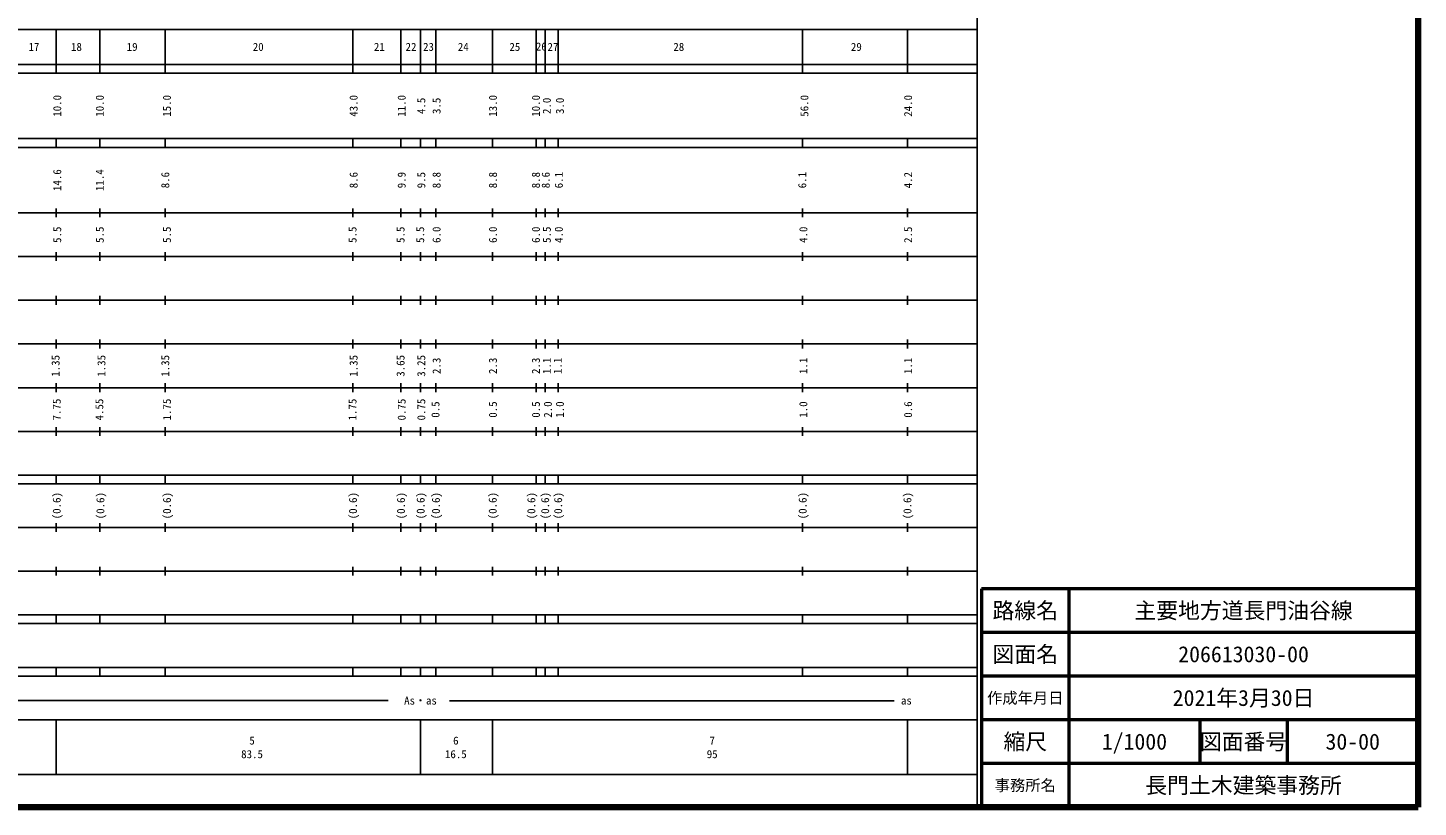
# Model space of a CAD drawing. Units: millimetres on the paper, enlarged 1000 times. Extents: x 40000 to 680000, y 20000 to 380000.
# Drawn here: x 361528 to 680000, y 20000 to 198357 of the extents above; entities that cross this region are included whole.
import ezdxf
from ezdxf.enums import TextEntityAlignment as Align

# ---------------------------------------------------------------- set-up
doc = ezdxf.new("R2010")
doc.units = ezdxf.units.MM
doc.header["$LTSCALE"] = 1000
for name, color, linetype, lineweight in [('M-TTL', 2, 'Continuous', 140), ('M-TTL-BAND', 7, 'Continuous', 25), ('M-TTL-FRAM', 2, 'Continuous', 50), ('M-TTL-LINE', 7, 'Continuous', 50), ('M-TTL-TXT', 7, 'Continuous', 13)]:
    doc.layers.add(name, color=color, linetype=linetype, lineweight=lineweight)
doc.styles.add('ＭＳ ゴシック', font='')
doc.styles.get('ＭＳ ゴシック').set_extended_font_data('MS Gothic')

msp = doc.modelspace()

# ---------------------------------------------------------------- linework, layer by layer
at = {"layer": 'M-TTL'}
for p, q in [((680000, 20000), (680000, 380000)), ((40000, 20000), (680000, 20000))]:
    msp.add_line(p, q, dxfattribs=at)
at = {"layer": 'M-TTL-BAND'}
for p, q in [((579000, 20000), (579000, 370000)), ((68000, 198000), (579000, 198000)), ((368000, 198000), (368000, 188000)), ((378000, 198000), (378000, 188000)), ((393000, 198000), (393000, 188000)), ((436000, 198000), (436000, 188000)), ((447000, 198000), (447000, 188000)), ((451500, 198000), (451500, 188000)), ((455000, 198000), (455000, 188000)), ((468000, 198000), (468000, 188000)), ((478000, 198000), (478000, 188000)), ((480000, 198000), (480000, 188000)), ((483000, 198000), (483000, 188000)), ((539000, 198000), (539000, 188000)), ((563000, 198000), (563000, 188000)), ((40000, 190000), (579000, 190000)), ((40000, 188000), (579000, 188000)), ((40000, 173000), (579000, 173000)), ((368000, 173000), (368000, 171000)), ((378000, 173000), (378000, 171000)), ((393000, 173000), (393000, 171000)), ((436000, 173000), (436000, 171000)), ((447000, 173000), (447000, 171000)), ((451500, 173000), (451500, 171000)), ((455000, 173000), (455000, 171000)), ((468000, 171000), (468000, 173000)), ((478000, 173000), (478000, 171000)), ((480000, 173000), (480000, 171000)), ((483000, 173000), (483000, 171000)), ((539000, 173000), (539000, 171000)), ((563000, 173000), (563000, 171000)), ((40000, 171000), (579000, 171000)), ((368000, 157000), (368000, 155000)), ((378000, 157000), (378000, 155000)), ((393000, 157000), (393000, 155000)), ((436000, 157000), (436000, 155000)), ((447000, 157000), (447000, 155000)), ((451500, 157000), (451500, 155000)), ((455000, 157000), (455000, 155000)), ((468000, 155000), (468000, 157000)), ((478000, 157000), (478000, 155000)), ((480000, 157000), (480000, 155000)), ((483000, 157000), (483000, 155000)), ((539000, 157000), (539000, 155000)), ((563000, 157000), (563000, 155000)), ((40000, 156000), (579000, 156000)), ((368000, 147000), (368000, 145000)), ((378000, 147000), (378000, 145000)), ((393000, 147000), (393000, 145000)), ((436000, 147000), (436000, 145000)), ((447000, 147000), (447000, 145000)), ((451500, 147000), (451500, 145000)), ((455000, 147000), (455000, 145000)), ((468000, 145000), (468000, 147000)), ((478000, 147000), (478000, 145000)), ((480000, 147000), (480000, 145000)), ((483000, 147000), (483000, 145000)), ((539000, 147000), (539000, 145000)), ((563000, 147000), (563000, 145000)), ((46000, 146000), (579000, 146000)), ((368000, 137000), (368000, 135000)), ((378000, 137000), (378000, 135000)), ((393000, 137000), (393000, 135000)), ((436000, 137000), (436000, 135000)), ((447000, 137000), (447000, 135000)), ((451500, 137000), (451500, 135000)), ((455000, 137000), (455000, 135000)), ((468000, 135000), (468000, 137000)), ((478000, 137000), (478000, 135000)), ((480000, 137000), (480000, 135000)), ((483000, 137000), (483000, 135000)), ((539000, 137000), (539000, 135000)), ((563000, 137000), (563000, 135000)), ((52000, 136000), (579000, 136000)), ((46000, 126000), (579000, 126000)), ((368000, 127000), (368000, 125000)), ((378000, 127000), (378000, 125000)), ((393000, 127000), (393000, 125000)), ((436000, 127000), (436000, 125000)), ((447000, 127000), (447000, 125000)), ((451500, 127000), (451500, 125000)), ((455000, 127000), (455000, 125000)), ((468000, 125000), (468000, 127000)), ((478000, 127000), (478000, 125000)), ((480000, 127000), (480000, 125000)), ((483000, 127000), (483000, 125000)), ((539000, 127000), (539000, 125000)), ((563000, 127000), (563000, 125000)), ((52000, 116000), (579000, 116000)), ((368000, 117000), (368000, 115000)), ((378000, 117000), (378000, 115000)), ((393000, 117000), (393000, 115000)), ((436000, 117000), (436000, 115000)), ((447000, 117000), (447000, 115000)), ((451500, 117000), (451500, 115000)), ((455000, 117000), (455000, 115000)), ((468000, 115000), (468000, 117000)), ((478000, 117000), (478000, 115000)), ((480000, 117000), (480000, 115000)), ((483000, 117000), (483000, 115000)), ((539000, 117000), (539000, 115000)), ((563000, 117000), (563000, 115000)), ((46000, 106000), (579000, 106000)), ((368000, 107000), (368000, 105000)), ((378000, 107000), (378000, 105000)), ((393000, 107000), (393000, 105000)), ((436000, 107000), (436000, 105000)), ((447000, 107000), (447000, 105000)), ((451500, 107000), (451500, 105000)), ((455000, 107000), (455000, 105000)), ((468000, 105000), (468000, 107000)), ((478000, 107000), (478000, 105000)), ((480000, 107000), (480000, 105000)), ((483000, 107000), (483000, 105000)), ((539000, 107000), (539000, 105000)), ((563000, 107000), (563000, 105000)), ((40000, 96000), (579000, 96000)), ((368000, 96000), (368000, 94000)), ((378000, 96000), (378000, 94000)), ((393000, 96000), (393000, 94000)), ((436000, 96000), (436000, 94000)), ((447000, 96000), (447000, 94000)), ((451500, 96000), (451500, 94000)), ((455000, 96000), (455000, 94000)), ((468000, 94000), (468000, 96000)), ((478000, 96000), (478000, 94000)), ((480000, 96000), (480000, 94000)), ((483000, 96000), (483000, 94000)), ((539000, 96000), (539000, 94000)), ((563000, 96000), (563000, 94000)), ((40000, 94000), (579000, 94000)), ((49000, 84000), (579000, 84000)), ((368000, 85000), (368000, 83000)), ((378000, 85000), (378000, 83000)), ((393000, 85000), (393000, 83000)), ((436000, 85000), (436000, 83000)), ((447000, 85000), (447000, 83000)), ((451500, 85000), (451500, 83000)), ((455000, 85000), (455000, 83000)), ((468000, 83000), (468000, 85000)), ((478000, 85000), (478000, 83000)), ((480000, 85000), (480000, 83000)), ((483000, 85000), (483000, 83000)), ((539000, 85000), (539000, 83000)), ((563000, 85000), (563000, 83000)), ((40000, 74000), (579000, 74000)), ((368000, 75000), (368000, 73000)), ((378000, 75000), (378000, 73000)), ((393000, 75000), (393000, 73000)), ((436000, 75000), (436000, 73000)), ((447000, 75000), (447000, 73000)), ((451500, 75000), (451500, 73000)), ((455000, 75000), (455000, 73000)), ((468000, 73000), (468000, 75000)), ((478000, 75000), (478000, 73000)), ((480000, 75000), (480000, 73000)), ((483000, 75000), (483000, 73000)), ((539000, 75000), (539000, 73000)), ((563000, 75000), (563000, 73000)), ((40000, 64000), (579000, 64000)), ((368000, 64000), (368000, 62000)), ((378000, 64000), (378000, 62000)), ((393000, 64000), (393000, 62000)), ((436000, 64000), (436000, 62000)), ((447000, 64000), (447000, 62000)), ((451500, 64000), (451500, 62000)), ((455000, 64000), (455000, 62000)), ((468000, 62000), (468000, 64000)), ((478000, 64000), (478000, 62000)), ((480000, 64000), (480000, 62000)), ((483000, 64000), (483000, 62000)), ((539000, 64000), (539000, 62000)), ((563000, 64000), (563000, 62000)), ((40000, 62000), (579000, 62000)), ((40000, 52000), (579000, 52000)), ((368000, 52000), (368000, 50000)), ((378000, 52000), (378000, 50000)), ((393000, 52000), (393000, 50000)), ((436000, 52000), (436000, 50000)), ((447000, 52000), (447000, 50000)), ((451500, 52000), (451500, 50000)), ((455000, 52000), (455000, 50000)), ((468000, 50000), (468000, 52000)), ((478000, 52000), (478000, 50000)), ((480000, 52000), (480000, 50000)), ((483000, 52000), (483000, 50000)), ((539000, 52000), (539000, 50000)), ((563000, 52000), (563000, 50000)), ((40000, 50000), (579000, 50000)), ((205759, 44406), (444074, 44406)), ((458106, 44350), (560005, 44350)), ((40000, 40000), (579000, 40000)), ((368000, 40000), (368000, 27500)), ((451500, 40000), (451500, 27500)), ((468000, 40000), (468000, 27500)), ((563000, 40000), (563000, 27500)), ((68000, 27500), (579000, 27500))]:
    msp.add_line(p, q, dxfattribs=at)
at = {"layer": 'M-TTL-FRAM'}
for p, q in [((680000, 70000), (580000, 70000)), ((580000, 70000), (580000, 20000))]:
    msp.add_line(p, q, dxfattribs=at)
at = {"layer": 'M-TTL-LINE'}
for p, q in [((600000, 70000), (600000, 20000)), ((680000, 60000), (580000, 60000)), ((680000, 50000), (580000, 50000)), ((680000, 40000), (580000, 40000)), ((630000, 40000), (630000, 30000)), ((650000, 40000), (650000, 30000)), ((680000, 30000), (580000, 30000))]:
    msp.add_line(p, q, dxfattribs=at)

# ---------------------------------------------------------------- texts
at = {"layer": 'M-TTL-BAND', "style": 'ＭＳ ゴシック'}
for s, p in [('17', (362925, 194000)), ('18', (372676, 194000)), ('19', (385426, 194000)), ('20', (414302, 194000)), ('21', (442053, 194000)), ('22', (449304, 194000)), ('23', (453304, 194000)), ('24', (461273, 194000)), ('25', (473083, 194000)), ('26', (479138, 194082)), ('27', (481805, 194000)), ('28', (510639, 194000)), ('29', (551307, 194000)), ('As・as', (451470, 44406)), ('as', (562766, 44406)), ('5', (412895, 35238)), ('6', (459568, 35238)), ('7', (518288, 35238)), ('83.5', (412895, 32131)), ('16.5', (459568, 32131)), ('95', (518288, 32131))]:
    msp.add_text(s, height=1833, dxfattribs=at).set_placement(p, align=Align.MIDDLE_CENTER)
for s, p in [('10.0', (368258, 180500)), ('10.0', (378008, 180500)), ('15.0', (393383, 180500)), ('43.0', (436149, 180500)), ('11.0', (447149, 180500)), ('4.5', (451649, 180500)), ('3.5', (455150, 180500)), ('13.0', (468060, 180500)), ('10.0', (477900, 180500)), ('2.0', (480400, 180500)), ('3.0', (483401, 180500)), ('56.0', (539403, 180500)), ('24.0', (563153, 180500)), ('14.6', (368258, 163500)), ('11.4', (378008, 163500)), ('8.6', (393008, 163500)), ('8.6', (436149, 163500)), ('9.9', (447149, 163500)), ('9.5', (451649, 163500)), ('8.8', (455150, 163500)), ('8.8', (468059, 163500)), ('8.8', (477900, 163500)), ('8.6', (480150, 163500)), ('6.1', (483151, 163500)), ('6.1', (538903, 163500)), ('4.2', (563153, 163500)), ('5.5', (368258, 151000)), ('5.5', (378008, 151000)), ('5.5', (393383, 151000)), ('5.5', (435899, 151000)), ('5.5', (446899, 151000)), ('5.5', (451399, 151000)), ('6.0', (455150, 151000)), ('6.0', (468059, 151000)), ('6.0', (477900, 151000)), ('5.5', (480400, 151000)), ('4.0', (483151, 151000)), ('4.0', (539153, 151000)), ('2.5', (563153, 151000)), ('1.35', (367883, 121000)), ('1.35', (378383, 121000)), ('1.35', (393008, 121000)), ('1.35', (436149, 121000)), ('3.65', (446899, 121000)), ('3.25', (451649, 121000)), ('2.3', (455150, 121000)), ('2.3', (468059, 121000)), ('2.3', (477900, 121000)), ('1.1', (480400, 121000)), ('1.1', (482901, 121000)), ('1.1', (539153, 121000)), ('1.1', (563153, 121000)), ('7.75', (368146, 111000)), ('4.55', (377897, 111000)), ('1.75', (393397, 111000)), ('1.75', (435899, 111000)), ('0.75', (447149, 111000)), ('0.75', (451649, 111000)), ('0.5', (454900, 111000)), ('0.5', (468059, 111000)), ('0.5', (477900, 111000)), ('2.0', (480650, 111000)), ('1.0', (483401, 111000)), ('1.0', (539153, 111000)), ('0.6', (563153, 111000)), ('(0.6)', (368146, 89000)), ('(0.6)', (378147, 89000)), ('(0.6)', (393397, 89000)), ('(0.6)', (436000, 89000)), ('(0.6)', (447000, 89000)), ('(0.6)', (451500, 89000)), ('(0.6)', (455000, 89000)), ('(0.6)', (468000, 89000)), ('(0.6)', (476853, 89000)), ('(0.6)', (480022, 89000)), ('(0.6)', (483000, 89000)), ('(0.6)', (539000, 89000)), ('(0.6)', (563000, 89000))]:
    msp.add_text(s, height=1833, rotation=90, dxfattribs=at).set_placement(p, align=Align.MIDDLE_CENTER)
at = {"layer": 'M-TTL-TXT', "style": 'ＭＳ ゴシック'}
for s, height, p in [('路線名', 3666, (590000, 65000)), ('主要地方道長門油谷線', 3666, (640000, 65000)), ('図面名', 3666, (590000, 55000)), ('206613030-00', 3666, (640000, 55000)), ('作成年月日', 2566, (590000, 45000)), ('2021年3月30日', 3666, (640000, 45000)), ('縮尺', 3666, (590000, 35000)), ('1/1000', 3666, (615000, 35000)), ('図面番号', 3666, (640000, 35000)), ('30-00', 3666, (665000, 35000)), ('事務所名', 2566, (590000, 25000)), ('長門土木建築事務所', 3666, (640000, 25000))]:
    msp.add_text(s, height=height, dxfattribs=at).set_placement(p, align=Align.MIDDLE_CENTER)

doc.saveas('drawing.dxf')
